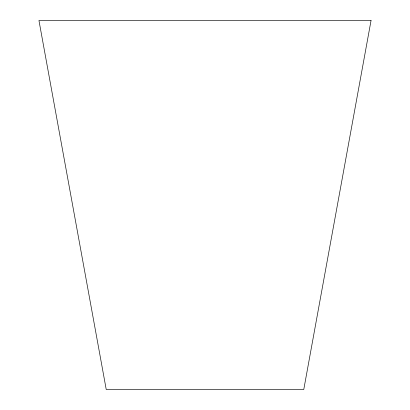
<?xml version="1.0" encoding="UTF-8"?>
<svg xmlns="http://www.w3.org/2000/svg" width="410" height="410" viewBox="0 0 410 410"><rect width="100%" height="100%" fill="white"/><g stroke="black" fill="none" stroke-linecap="round" stroke-linejoin="round"><path stroke-width="0.61" d="M371.05 20.5L303.769 389.5L106.231 389.5L38.95 20.5L371.05 20.5"/></g></svg>
